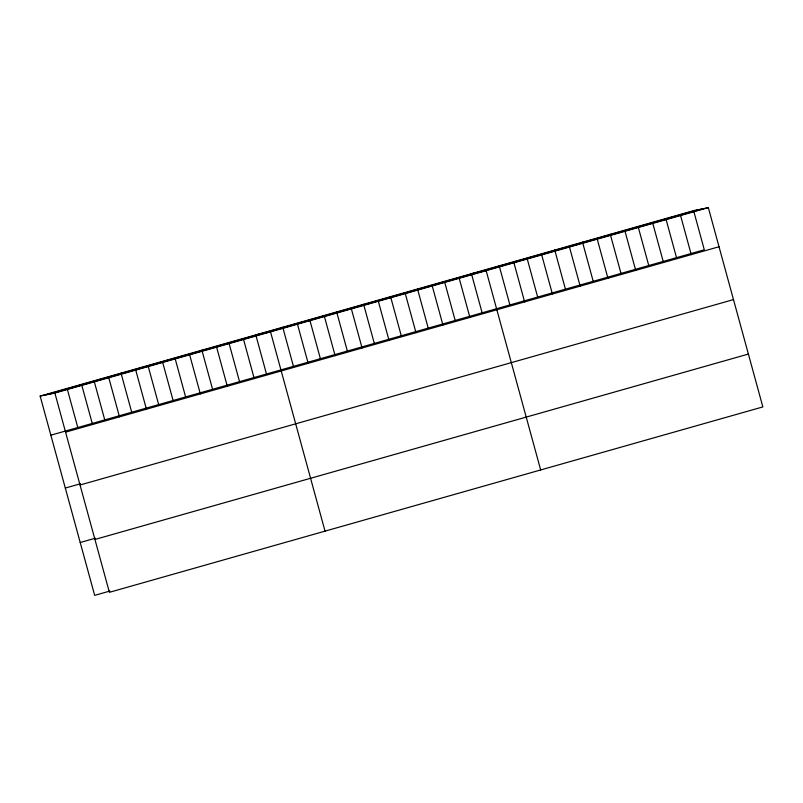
<?xml version="1.0" encoding="UTF-8"?>
<svg xmlns="http://www.w3.org/2000/svg" width="803" height="803" viewBox="0 0 803 803"><rect width="100%" height="100%" fill="white"/><g stroke="black" fill="none" stroke-linecap="round" stroke-linejoin="round"><path stroke-width="1.2" d="M40.15 396.08L693.601 210.677L708.326 207.636L762.85 406.92L109.399 592.323L54.875 393.038L40.15 396.08L94.674 595.364L109.901 591.048M45.008 395.076L698.459 209.673M50.017 394.042L703.468 208.639M54.875 393.038L708.326 207.636M50.85 435.186L704.301 249.783L693.933 211.862M65.575 432.144L719.026 246.742M65.314 488.053L80.541 483.727M80.039 485.002L733.49 299.599M80.21 542.507L95.447 538.191M94.935 539.465L748.386 354.063M680.563 215.515L691.263 254.621M665.838 218.557L676.527 257.663M652.789 223.395L663.489 262.501M638.064 226.436L648.764 265.542M625.015 231.274L635.715 270.38M610.29 234.315L620.99 273.421M597.241 239.153L607.941 278.26M582.516 242.195L593.216 281.301M569.468 247.033L580.167 286.139M554.743 250.074L565.442 289.18M541.704 254.912L552.404 294.018M527.3 259.138L537.669 297.06M513.93 262.792L524.63 301.898M499.205 265.833L509.905 304.939M540.68 469.956L486.156 270.671L471.431 273.713L482.131 312.829M459.206 278.32L469.906 317.426M444.802 282.546L455.171 320.467M432.245 285.968L442.945 325.074M417.52 289.01L428.22 328.116M405.294 293.617L415.994 332.723M390.89 297.843L401.269 335.764M378.333 301.266L389.033 340.372M363.608 304.307L374.308 343.413M351.383 308.914L362.083 348.02M336.658 311.955L347.358 351.062M324.422 316.553L335.122 355.669M309.697 319.604L320.397 358.71M297.471 324.201L308.171 363.317M282.746 327.253L293.446 366.359M325.034 531.144L270.521 331.85L255.786 334.901L266.486 374.007M243.56 339.498L254.26 378.614M228.835 342.54L239.535 381.656M216.609 347.147L227.309 386.263M201.884 350.188L212.584 389.304M189.649 354.796L200.348 393.912M174.924 357.837L185.623 396.953M162.698 362.444L173.398 401.55M148.294 366.67L158.673 404.602M135.737 370.093L146.437 409.199M121.012 373.134L131.712 412.25M108.786 377.741L119.486 416.847M94.383 381.967L104.761 419.899M81.836 385.39L92.536 424.496M67.101 388.431L77.801 427.537"/></g></svg>
